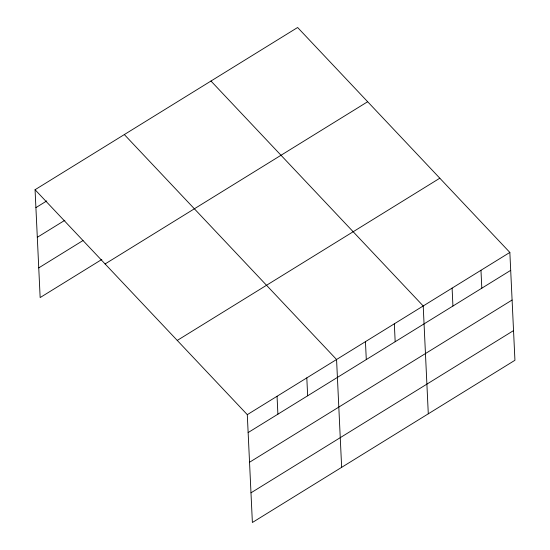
<?xml version="1.0" encoding="UTF-8"?>
<svg xmlns="http://www.w3.org/2000/svg" width="550" height="550" viewBox="0 0 550 550"><rect width="100%" height="100%" fill="white"/><g stroke="black" fill="none" stroke-linecap="round" stroke-linejoin="round"><path stroke-width="0.82" d="M35.062 189.722L297.619 27.5L509.85 252.436L514.938 360.277L252.381 522.5L247.294 414.659L35.062 189.722L40.15 297.564L101.839 259.449M35.908 207.632L46.791 200.908M37.304 237.311L64.886 220.268M38.748 267.884L83.023 240.529M105.098 263.952L367.654 101.729M177.258 340.429L439.814 178.207M247.294 414.659L509.85 252.436M248.139 432.568L510.696 270.346M249.542 462.248L512.098 300.025M250.986 492.821L513.535 330.598M210.973 81.036L423.211 305.972L428.292 413.813M124.334 134.564L336.566 359.507L341.653 467.342M480.968 270.284L481.814 288.193M452.093 288.124L452.932 306.034M394.329 323.812L395.175 341.729M365.447 341.66L366.293 359.569M306.811 377.891L307.656 395.801M277.056 396.275L277.894 414.184"/></g></svg>
